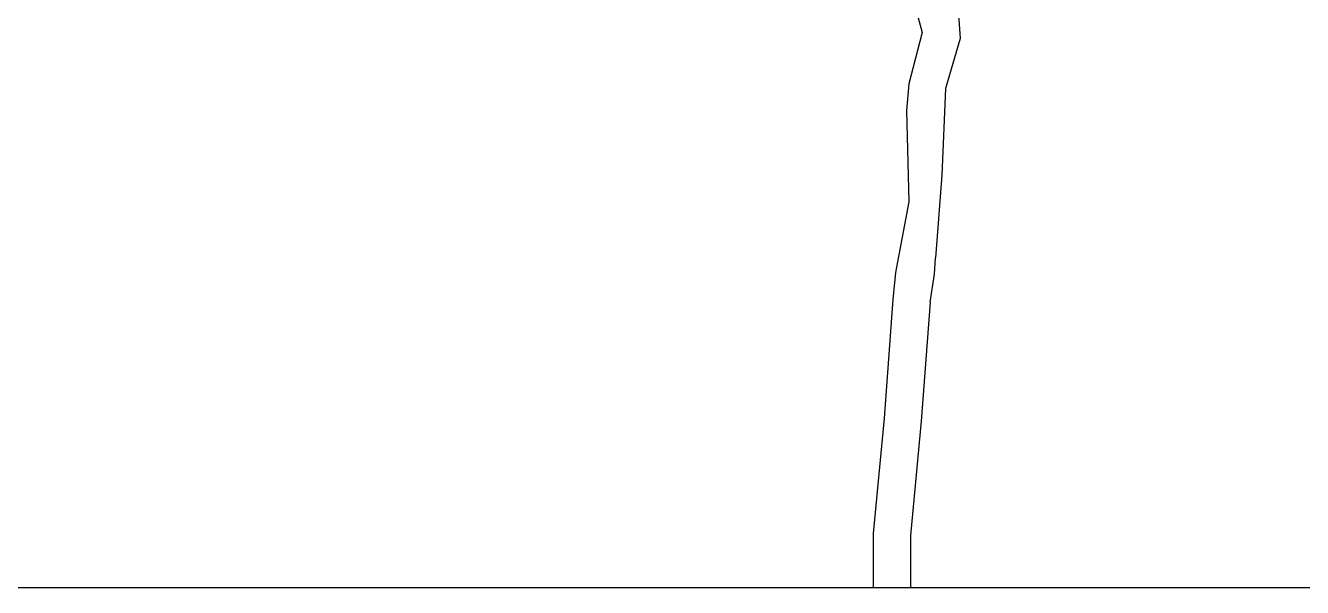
# Model space of a CAD drawing. Header units: millimetres. Extents: x 87938 to 265635, y 330093 to 434310.
# Drawn here: x 114555 to 123279, y 381523 to 385367 of the extents above; entities that cross this region are included whole.
import ezdxf

# ---------------------------------------------------------------- set-up
doc = ezdxf.new("R2010")
doc.units = ezdxf.units.MM
doc.layers.add('www.cad-blocks.net', color=7, linetype='Continuous')

# ---------------------------------------------------------------- blocks, each defined once
blk = doc.blocks.new('A$C17296E50')
at = {"linetype": 'Continuous'}
for p, q in [((2010.2, 2229), (2042.6, 2108.6)), ((2176.9, 2229), (2186.2, 2085.5)), ((2042.6, 2108.6), (1991.7, 1914.2)), ((2186.2, 2085.5), (2130.6, 1895.7)), ((1991.7, 1914.2), (1982.5, 1812.3)), ((2130.6, 1895.7), (2116.7, 1566.9)), ((1982.5, 1812.3), (1991.7, 1465.1)), ((2116.7, 1566.9), (2093.6, 1252.1)), ((1991.7, 1465.1), (1940.8, 1196.6)), ((1940.8, 1196.6), (1931.5, 1094.7))]:
    blk.add_line(p, q, dxfattribs=at)
for p, q in [((2089.6, 1190.4), (2093.6, 1252.1)), ((2072.7, 1084.3), (2089.6, 1190.4))]:
    blk.add_line(p, q)
for points in [[(1931.5, 1094.7), (1898.3, 643.8), (1856.5, 204.5), (1856.5, 79), (1856.5, 0)], [(2072.7, 1084.3), (2039.4, 631.9), (1998, 197.8), (1998, 79), (1998, 0)]]:
    blk.add_lwpolyline(points)
blk = doc.blocks.new('format')
at = {"layer": 'www.cad-blocks.net', "color": 155, "true_color": 0x546d8e}
blk.add_line((102853.7, 381523.4), (265634.8, 381523.4), dxfattribs=at)

msp = doc.modelspace()

# ---------------------------------------------------------------- block references
at = {"xscale": 1.8, "yscale": 1.8, "zscale": 1.8}
msp.add_blockref('A$C17296E50', (117004.6, 381523.4), dxfattribs=at)
at = {"layer": 'www.cad-blocks.net'}
msp.add_blockref('format', (0, 0), dxfattribs=at)

doc.saveas('drawing.dxf')
